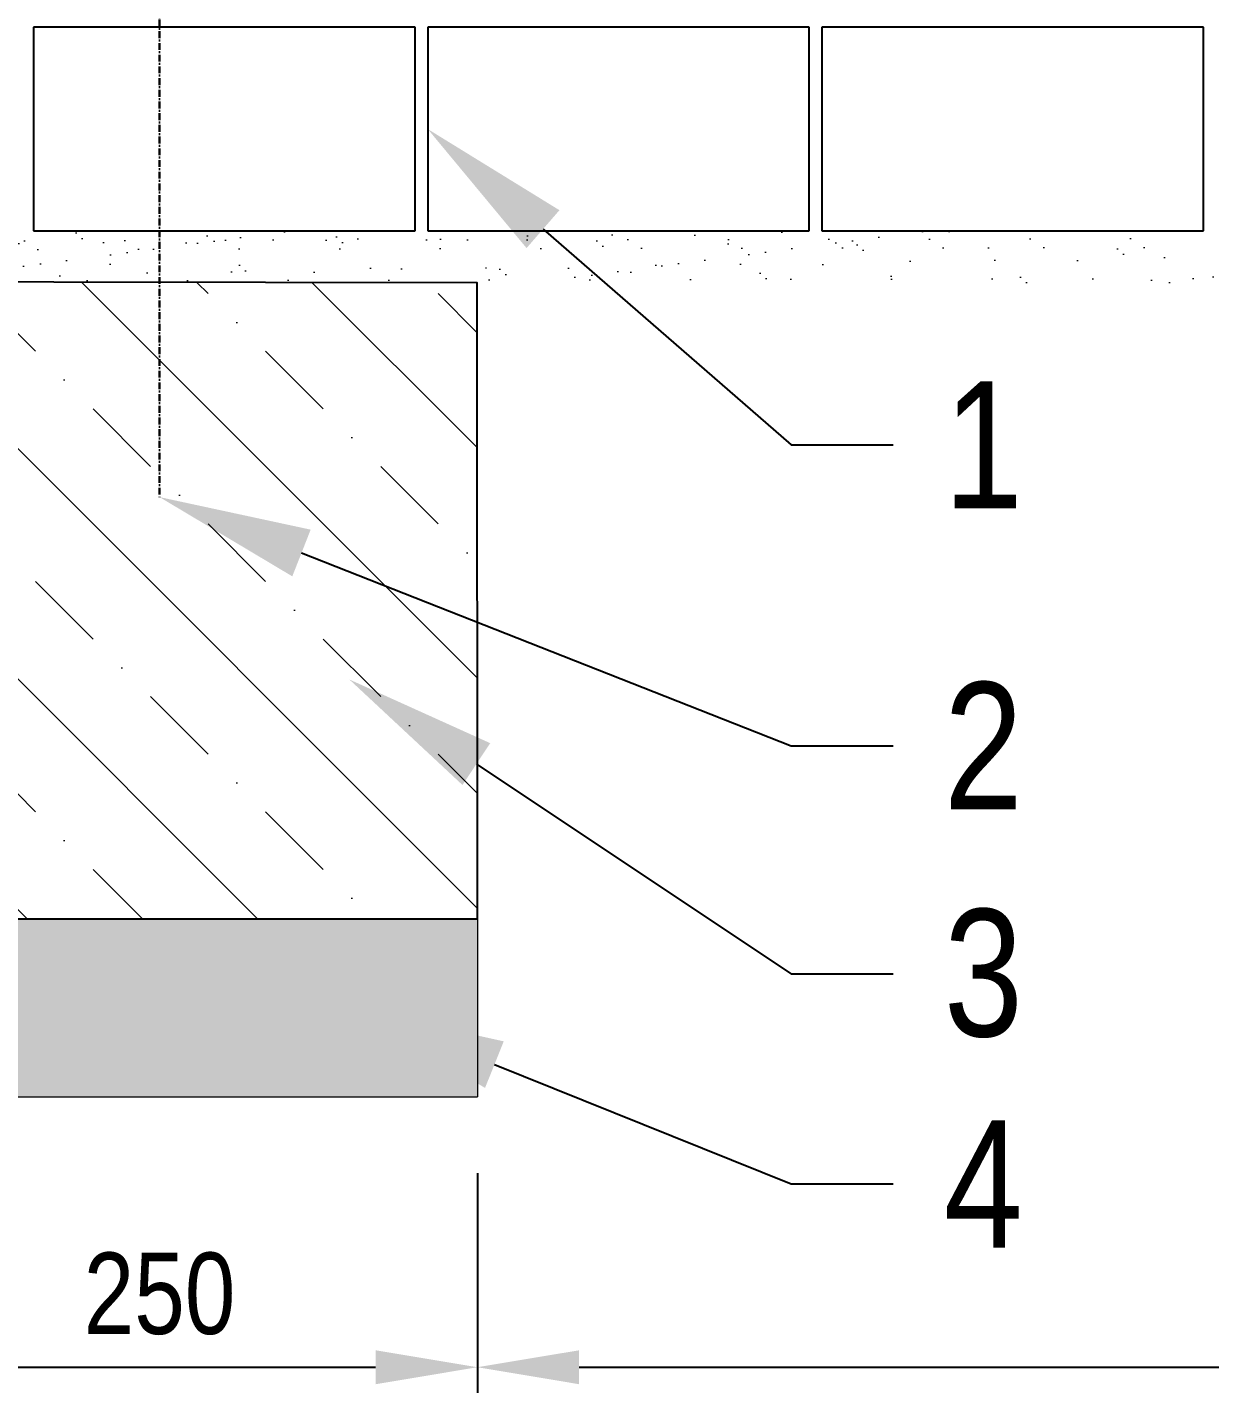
# Model space of a CAD drawing. Header units: millimetres. Extents: x 11004 to 16944, y 3285 to 7490.
# Drawn here: x 13397 to 13862, y 5074 to 5610 of the extents above; entities that cross this region are included whole.
import ezdxf
from ezdxf import colors
from ezdxf.entities.mleader import LeaderData, LeaderLine
from ezdxf.math import Vec2, Vec3

# ---------------------------------------------------------------- set-up
doc = ezdxf.new("R2010")
doc.units = ezdxf.units.MM
doc.header["$LTSCALE"] = 0.3
doc.linetypes.add('DashDot', pattern=[15, 9, -3, 0, -3])
doc.layers.add('SRAFY', color=251, linetype='Continuous', lineweight=13)
doc.styles.add('SEACAD_Arial', font='arial.ttf', dxfattribs={"width": 0.8})
doc.dimstyles.new('ISO-25', dxfattribs={"dimtxt": 1.6, "dimasz": 2, "dimexe": 0.5, "dimexo": 1.5, "dimtad": 1, "dimdec": 0, "dimtxsty": 'SEACAD_Arial', "dimcen": 2, "dimadec": 0, "dimazin": 0, "dimtfac": 1, "dimtdec": 0, "dimtmove": 0, "dimatfit": 3, "dimfxl": 1, "dimarcsym": 0})

# ---------------------------------------------------------------- blocks, each defined once
blk = doc.blocks.new('*D161')
at = {"color": 0, "lineweight": -2, "transparency": 16777216}
for p, q in [((13324.42, 5160.12), (13324.42, 5073.82)), ((13574.41, 5160.05), (13574.41, 5073.82)), ((13364.42, 5083.82), (13534.41, 5083.82))]:
    blk.add_line(p, q, dxfattribs=at)
at = {"color": 0, "transparency": 16777216}
for points in [[(13364.42, 5090.48), (13364.42, 5077.15), (13324.42, 5083.82)], [(13534.41, 5090.48), (13534.41, 5077.15), (13574.41, 5083.82)]]:
    blk.add_solid(points, dxfattribs=at)
at = {"layer": 'Defpoints', "color": 0, "transparency": 16777216}
for p in [(13324.42, 5190.12), (13574.41, 5190.05), (13574.41, 5083.82)]:
    blk.add_point(p, dxfattribs=at)
at = {"color": 0, "transparency": 16777216, "insert": (13449.42, 5112.65), "char_height": 32, "attachment_point": 5, "style": 'SEACAD_Arial'}
blk.add_mtext('250', dxfattribs=at)
blk = doc.blocks.new('*D163')
at = {"color": 0, "lineweight": -2, "transparency": 16777216}
for p, q in [((14376.43, 5210.62), (14376.43, 5073.82)), ((13574.41, 5160.05), (13574.41, 5073.82)), ((13614.41, 5083.82), (14336.43, 5083.82))]:
    blk.add_line(p, q, dxfattribs=at)
at = {"color": 0, "transparency": 16777216}
for points in [[(13614.41, 5090.48), (13614.41, 5077.15), (13574.41, 5083.82)], [(14336.43, 5090.48), (14336.43, 5077.15), (14376.43, 5083.82)]]:
    blk.add_solid(points, dxfattribs=at)
at = {"layer": 'Defpoints', "color": 0, "transparency": 16777216}
for p in [(14376.43, 5240.62), (13574.41, 5190.05), (14376.43, 5083.82)]:
    blk.add_point(p, dxfattribs=at)
at = {"color": 0, "transparency": 16777216, "insert": (13975.42, 5112.65), "char_height": 32, "attachment_point": 5, "style": 'SEACAD_Arial'}
blk.add_mtext('802', dxfattribs=at)

msp = doc.modelspace()

# ---------------------------------------------------------------- hatches: boundary and pattern name
at = {"layer": 'SRAFY'}
h = msp.add_hatch(dxfattribs=at)
h.set_pattern_fill('AR-SAND', color=256, scale=0.5)
h.set_pattern_definition([(37.5, (6709.467, 295.79), (-0.800016, 24.47066), [0, -19.304, 0, -21.59, 0, -20.6375]), (7.5, (6709.467, 295.79), (22.47616, 35.84126), [0, -10.414, 0, -17.399, 0, -6.6675]), (327.5, (6693.846, 295.79), (39.54962, 0.07186), [0, -6.35, 0, -22.86, 0, -29.845]), (317.5, (6693.846, 295.79), (38.17782, 11.14647), [0, -3.175, 0, -14.986, 0, -17.145])])
h.paths.add_polyline_path([(13244.91, 5530.45), (13244.91, 5510.49), (13275.44, 5510.45), (13395.42, 5510.28), (13395.42, 5530.45)])
h.paths.add_polyline_path([(14014.91, 5510.1), (14014.91, 5530.45), (13395.42, 5530.45), (13395.42, 5510.28), (13525.42, 5510.1)])
h = msp.add_hatch(dxfattribs=at)
h.set_pattern_fill('BETON-PROSTY', color=256, scale=0.8, angle=90)
h.set_pattern_definition([(135, (6702.88, 731.35), (-45.25483, -45.25483), []), (135, (6702.88, 776.605), (-67.88225, -22.6274), [32, -16, 0, -16])])
h.paths.add_polyline_path([(12921.87, 5390.46), (12921.85, 5510.1), (11721.86, 5510.06), (11721.88, 5260.07), (12185.89, 5260.12), (12921.89, 5260.12)])
h.paths.add_polyline_path([(13574.41, 5390.46), (13574.39, 5510.03), (13324.42, 5510.1), (13324.42, 5260.11), (13574.43, 5260.12)])
h = msp.add_hatch(dxfattribs=at)
h.set_pattern_fill('AR-SAND', color=256, scale=0.5)
h.set_pattern_definition([(37.5, (6702.88, 731.35), (-0.800016, 24.47066), [0, -19.304, 0, -21.59, 0, -20.6375]), (7.5, (6702.88, 731.35), (22.47616, 35.84126), [0, -10.414, 0, -17.399, 0, -6.6675]), (327.5, (6687.258, 731.35), (39.54962, 0.07186), [0, -6.35, 0, -22.86, 0, -29.845]), (317.5, (6687.26, 731.35), (38.17782, 11.14647), [0, -3.175, 0, -14.986, 0, -17.145])])
h.paths.add_polyline_path([(12921.88, 5190.12), (12921.88, 5260.11), (11721.89, 5260.11), (11721.88, 5190.12)])
h.paths.add_polyline_path([(13574.41, 5190.05), (13574.42, 5260.04), (13496.67, 5260.11), (13324.42, 5260.04), (13324.42, 5190.05)])

# ---------------------------------------------------------------- linework, layer by layer
at = {"linetype": 'DashDot', "lineweight": 30}
msp.add_line((13449.41, 5636.47), (13449.41, 5425.81), dxfattribs=at)
at = {"color": 7, "linetype": 'Continuous'}
for p, q in [((13549.91, 5610.45), (13399.91, 5610.45)), ((13399.91, 5610.45), (13399.91, 5530.45)), ((13549.91, 5530.45), (13549.91, 5610.45)), ((13704.91, 5610.45), (13554.91, 5610.45)), ((13554.91, 5610.45), (13554.91, 5530.45)), ((13704.91, 5530.45), (13704.91, 5610.45)), ((13859.91, 5610.45), (13709.91, 5610.45)), ((13709.91, 5610.45), (13709.91, 5530.45)), ((13859.91, 5530.45), (13859.91, 5610.45)), ((13399.91, 5530.45), (13549.91, 5530.45)), ((13554.91, 5530.45), (13704.91, 5530.45)), ((13709.91, 5530.45), (13859.91, 5530.45))]:
    msp.add_line(p, q, dxfattribs=at)
msp.add_lwpolyline([(13324.42, 5260.04), (13574.43, 5260.04), (13574.39, 5510.03), (13324.42, 5510.38)], close=True)
msp.add_circle((13574.42, 5260.04), 0.01, dxfattribs=at)
at = {"layer": 'SRAFY'}
for p in [(13574.41, 5260.04), (13324.42, 5190.05)]:
    msp.add_line(p, (13574.41, 5190.05), dxfattribs=at)

# ---------------------------------------------------------------- dimensions: what is measured, and where the dimension line sits
for base, p1, p2, picture, middle in [((14376.43, 5083.82), (13574.41, 5190.05), (14376.43, 5240.62), '*D163', (13975.42, 5112.65)), ((13574.41, 5083.82), (13324.42, 5190.12), (13574.41, 5190.05), '*D161', (13449.42, 5112.65))]:
    dim = msp.add_linear_dim(base=base, p1=p1, p2=p2, dimstyle='ISO-25', override={"dimscale": 0, "dimtix": 0, "dimtofl": 1, "dimtmove": 0, "dimatfit": 3})
    dim.commit()
    dim.dimension.update_dxf_attribs({"geometry": picture, "text_midpoint": middle})

# ---------------------------------------------------------------- leaders
ml = msp.add_multileader_mtext('Standard')
ml.set_content('1', color=256, style='SEACAD_Arial')
ml.set_leader_properties()
ml.build(insert=Vec2(0, 0))
ml.multileader.update_dxf_attribs({"text_right_attachment_type": 6, "dogleg_length": 2, "arrow_head_size": 60, "scale": 20})
ctx = ml.context
ctx.base_point, ctx.scale, ctx.char_height, ctx.arrow_head_size, ctx.landing_gap_size, ctx.plane_origin = Vec3(13737.88, 5446.35), 20, 50, 60, 20, Vec3(13474.91, 5610.45)
ctx.right_attachment = 6
notes = []
notes.append((ctx, [(0, (1, 1, 0), (13697.88, 5446.35), (1, 0), 40, [(0, [(13554.91, 5570.45)], 0, [])])]))
ctx.mtext.insert, ctx.mtext.flow_direction = Vec3(13757.88, 5471.35), 5
ml = msp.add_multileader_mtext('Standard')
ml.set_content('2', color=256, style='SEACAD_Arial')
ml.set_leader_properties()
ml.build(insert=Vec2(0, 0))
ml.multileader.update_dxf_attribs({"text_right_attachment_type": 6, "dogleg_length": 2, "arrow_head_size": 60, "scale": 20})
ctx = ml.context
ctx.base_point, ctx.scale, ctx.char_height, ctx.arrow_head_size, ctx.landing_gap_size, ctx.plane_origin = Vec3(13737.88, 5328.03), 20, 50, 60, 20, Vec3(13395.42, 5425.81)
ctx.right_attachment = 6
notes.append((ctx, [(0, (1, 1, 0), (13697.88, 5328.03), (1, 0), 40, [(0, [(13449.41, 5425.81)], 0, [])])]))
ctx.mtext.insert, ctx.mtext.flow_direction = Vec3(13757.88, 5353.03), 5
ml = msp.add_multileader_mtext('Standard')
ml.set_content('3', color=256, style='SEACAD_Arial')
ml.set_leader_properties()
ml.build(insert=Vec2(0, 0))
ml.multileader.update_dxf_attribs({"text_right_attachment_type": 6, "dogleg_length": 2, "arrow_head_size": 60, "scale": 20})
ctx = ml.context
ctx.base_point, ctx.scale, ctx.char_height, ctx.arrow_head_size, ctx.landing_gap_size, ctx.plane_origin = Vec3(13737.88, 5238.43), 20, 50, 60, 20, Vec3(13394.38, 5212.97)
ctx.right_attachment = 6
notes.append((ctx, [(0, (1, 1, 0), (13697.88, 5238.43), (1, 0), 40, [(0, [(13524.06, 5354.13)], 0, [])])]))
ctx.mtext.insert, ctx.mtext.flow_direction = Vec3(13757.88, 5263.87), 5
ml = msp.add_multileader_mtext('Standard')
ml.set_content('4', color=256, style='SEACAD_Arial')
ml.set_leader_properties()
ml.build(insert=Vec2(0, 0))
ml.multileader.update_dxf_attribs({"text_right_attachment_type": 6, "dogleg_length": 2, "arrow_head_size": 60, "scale": 20})
ctx = ml.context
ctx.base_point, ctx.scale, ctx.char_height, ctx.arrow_head_size, ctx.landing_gap_size, ctx.plane_origin = Vec3(13737.88, 5155.84), 20, 50, 60, 20, Vec3(13315.3, 5266.22)
ctx.right_attachment = 6
notes.append((ctx, [(0, (1, 1, 0), (13697.88, 5155.84), (1, 0), 40, [(0, [(13525.43, 5225.11)], 0, [])])]))
ctx.mtext.insert, ctx.mtext.flow_direction = Vec3(13757.88, 5180.84), 5
for ctx, leaders in notes:
    for number, flags, end, landing, length, lines in leaders:
        leader = LeaderData()
        leader.index, (leader.has_last_leader_line, leader.has_dogleg_vector, leader.attachment_direction) = number, flags
        leader.last_leader_point, leader.dogleg_vector, leader.dogleg_length = Vec3(end), Vec3(landing), length
        for number, points, colour, breaks in lines:
            line = LeaderLine()
            line.index, line.vertices, line.color, line.breaks = number, Vec3.list(points), colors.encode_raw_color(colour), breaks
            leader.lines.append(line)
        ctx.leaders.append(leader)

doc.saveas('drawing.dxf')
